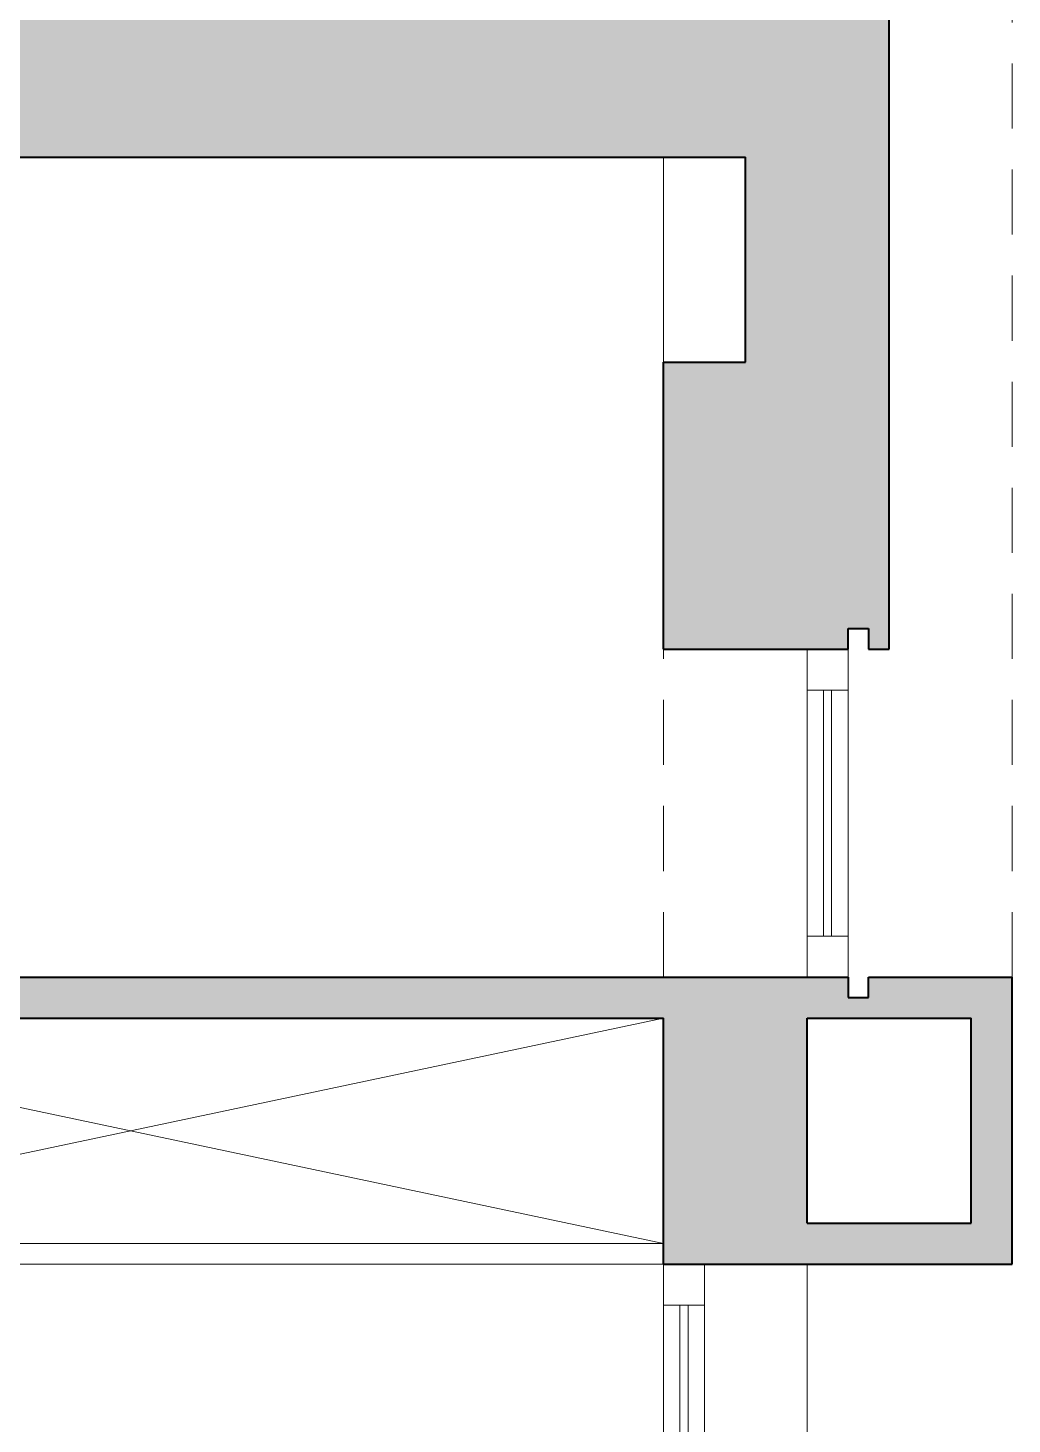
# Model space of a CAD drawing. Header units: millimetres. Extents: x 898 to 1196, y 229 to 443.
# Drawn here: x 1170.863 to 1173.263, y 406.909 to 410.315 of the extents above; entities that cross this region are included whole.
import ezdxf

# ---------------------------------------------------------------- set-up
doc = ezdxf.new("R2010")
doc.units = ezdxf.units.MM
doc.linetypes.add('HIDDEN2', pattern=[4.7625, 3.175, -1.5875])
for name, color, linetype, lineweight in [('p allége', 1, 'Continuous', 20), ('p caché', 3, 'HIDDEN2', 20), ('p hachure', 253, 'Continuous', 15), ('p menuiserie', 5, 'Continuous', 20), ('p mur', 7, 'Continuous', 40), ('p symbole', 6, 'Continuous', 20)]:
    doc.layers.add(name, color=color, linetype=linetype, lineweight=lineweight)

# ---------------------------------------------------------------- blocks, each defined once
blk = doc.blocks.new('*U31')
at = {"layer": 'p menuiserie'}
for p, q in [((1, 0), (0, 0)), ((0.1, 0), (0.1, -0.1)), ((0.9, 0), (0.9, -0.1)), ((0.9, -0.04), (0.1, -0.04)), ((0.9, -0.06), (0.1, -0.06)), ((1, -0.1), (0, -0.1))]:
    blk.add_line(p, q, dxfattribs=at)
blk = doc.blocks.new('*U32')
at = {"layer": 'p menuiserie'}
for p, q in [((0.8, 0), (0, 0)), ((0.1, 0), (0.1, -0.1)), ((0.7, 0), (0.7, -0.1)), ((0.7, -0.04), (0.1, -0.04)), ((0.7, -0.06), (0.1, -0.06)), ((0.8, -0.1), (0, -0.1))]:
    blk.add_line(p, q, dxfattribs=at)

msp = doc.modelspace()

# ---------------------------------------------------------------- hatches: boundary and pattern name
at = {"layer": 'p hachure', "transparency": 33554559}
h = msp.add_hatch(color=256, dxfattribs=at)
h.dxf.hatch_style = 1
h.paths.add_polyline_path([(1172.9135, 408.8491), (1172.9135, 408.7991), (1172.9635, 408.7991), (1172.9635, 410.3491), (1169.6135, 410.3491), (1169.6135, 409.3991), (1169.7135, 409.3991), (1169.7135, 409.9991), (1172.6135, 409.9991), (1172.6135, 409.4991), (1172.4135, 409.4991), (1172.4135, 408.7991), (1172.8635, 408.7991), (1172.8635, 408.8491)])
h = msp.add_hatch(color=256, dxfattribs=at)
h.dxf.hatch_style = 1
h.paths.add_polyline_path([(1172.9135, 407.9491), (1172.9135, 407.9991), (1173.2635, 407.9991), (1173.2635, 407.2991), (1172.4135, 407.2991), (1172.4135, 407.8991), (1169.8135, 407.8991), (1169.8135, 407.2991), (1169.7135, 407.2991), (1169.7135, 407.8991), (1169.5135, 407.8991), (1169.5135, 407.9991), (1169.6135, 407.9991), (1169.6135, 408.5991), (1169.7135, 408.5991), (1169.7135, 407.9991), (1172.8635, 407.9991), (1172.8635, 407.9491)])
h.paths.add_polyline_path([(1172.7635, 407.3991), (1172.7635, 407.8991), (1173.1635, 407.8991), (1173.1635, 407.3991)], flags=16)

# ---------------------------------------------------------------- linework, layer by layer
at = {"layer": 'p allége'}
for p, q in [((1172.4135, 409.4991), (1172.4135, 409.9991)), ((1172.7635, 406.2991), (1172.7635, 407.2991))]:
    msp.add_line(p, q, dxfattribs=at)
at = {"layer": 'p caché', "ltscale": 0.05}
for p, q in [((1173.2635, 407.9991), (1173.2635, 412.5991)), ((1172.4135, 407.9991), (1172.4135, 408.7991))]:
    msp.add_line(p, q, dxfattribs=at)
at = {"layer": 'p menuiserie'}
for p, q in [((1169.8135, 407.3491), (1172.4135, 407.3491)), ((1169.8135, 407.2991), (1172.4135, 407.2991))]:
    msp.add_line(p, q, dxfattribs=at)
at = {"layer": 'p mur'}
for p, q in [((1172.9635, 408.7991), (1172.9635, 410.3491)), ((1169.7135, 409.9991), (1172.6135, 409.9991)), ((1172.6135, 409.4991), (1172.6135, 409.9991)), ((1172.4135, 408.7991), (1172.4135, 409.4991)), ((1172.4135, 409.4991), (1172.6135, 409.4991)), ((1172.8635, 408.7991), (1172.8635, 408.8491)), ((1172.8635, 408.8491), (1172.9135, 408.8491)), ((1172.9135, 408.8491), (1172.9135, 408.7991)), ((1172.4135, 408.7991), (1172.8635, 408.7991)), ((1172.9135, 408.7991), (1172.9635, 408.7991)), ((1169.7135, 407.9991), (1172.8635, 407.9991)), ((1172.8635, 407.9991), (1172.8635, 407.9491)), ((1172.9135, 407.9991), (1173.2635, 407.9991)), ((1172.9135, 407.9491), (1172.9135, 407.9991)), ((1173.2635, 407.2991), (1173.2635, 407.9991)), ((1172.8635, 407.9491), (1172.9135, 407.9491)), ((1169.8135, 407.8991), (1172.4135, 407.8991)), ((1172.4135, 407.2991), (1172.4135, 407.8991)), ((1172.7635, 407.8991), (1173.1635, 407.8991)), ((1172.7635, 407.3991), (1172.7635, 407.8991)), ((1173.1635, 407.3991), (1173.1635, 407.8991)), ((1172.7635, 407.3991), (1173.1635, 407.3991)), ((1172.4135, 407.2991), (1173.2635, 407.2991))]:
    msp.add_line(p, q, dxfattribs=at)
at = {"layer": 'p symbole'}
for p, q in [((1169.8135, 407.3491), (1172.4135, 407.8991)), ((1172.4135, 407.3491), (1169.8135, 407.8991))]:
    msp.add_line(p, q, dxfattribs=at)

# ---------------------------------------------------------------- block references
at = {"layer": 'p menuiserie', "rotation": 269.9999999999999}
for name, p in [('*U32', (1172.8635, 408.7991)), ('*U31', (1172.5135, 407.2991))]:
    msp.add_blockref(name, p, dxfattribs=at)

doc.saveas('drawing.dxf')
